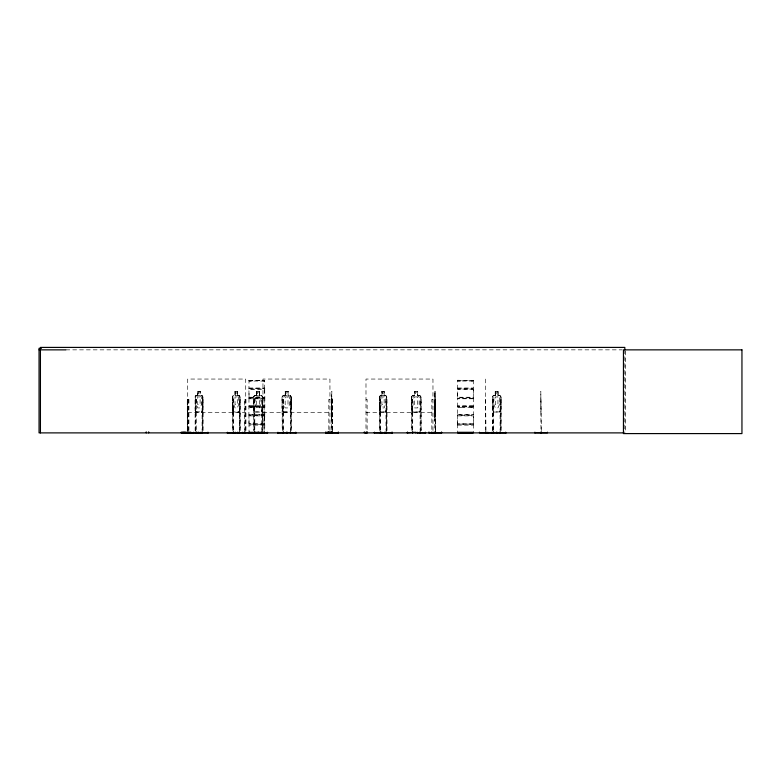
<?xml version="1.0" encoding="UTF-8"?>
<svg xmlns="http://www.w3.org/2000/svg" width="781" height="781" viewBox="0 0 781 781"><rect width="100%" height="100%" fill="white"/><g stroke="black" fill="none" stroke-linecap="round" stroke-linejoin="round"><path stroke-width="0.59" stroke-dasharray="3.9 2.93" d="M249.032 419.739L248.924 424.073L264.866 424.356L248.895 424.112M248.914 389.055L248.895 388.528L264.866 388.772L248.905 389.006L249.022 397.373L249.032 393.39M264.671 419.739L264.827 414.906L248.905 414.877L249.022 423.575L264.691 423.575L264.691 415.795M264.671 393.39L264.779 389.055M457.627 419.739L457.52 424.073L473.403 424.112L473.257 432.342M457.627 393.39L457.471 397.812L473.413 397.812L473.403 415.316M473.257 393.39L473.413 388.606M331.378 404.597L331.769 400.477M331.544 400.477L331.408 417.103L331.788 415.57M331.661 400.438L331.7 412.046M331.769 412.046L331.7 404.597L331.622 407.926M434.617 404.597L434.636 400.477L435.027 404.597M434.997 412.046L434.89 399.999L434.929 412.046M331.544 406.393L331.544 405.905L331.466 409.986L331.398 405.886L331.544 417.103M434.783 406.393L434.773 405.905L434.705 409.986M434.705 411.821C434.49 428.33 434.773 392.374 434.978 407.897M331.7 395.42L331.534 396.953L331.847 391.301L331.749 396.933L331.769 395.42M434.812 396.933C435.359 380.933 434.461 401.6 435.134 395.42M434.91 396.953L434.929 395.42M331.632 417.103L331.652 415.57M434.861 417.103L434.89 415.57M435.027 415.57L434.646 417.103L434.607 404.578M249.051 381.05L249.032 380.24L248.924 388.489M248.983 398.515L248.895 414.867M264.808 414.867L264.837 398.134M264.808 424.6L264.671 432.342M264.691 425.089L249.022 425.128L249.032 432.342M331.7 416.966L331.798 396.875M473.286 380.581L457.559 380.24L457.432 388.772L457.607 397.236L473.276 397.236L473.276 389.543L457.607 389.543M473.364 398.29L457.481 398.261L457.471 414.906L473.384 414.828M473.257 398.788L457.627 398.788M331.798 415.629L331.466 411.821L331.613 416.966M248.963 398.378L249.022 397.373M264.818 406.784L249.002 406.921M473.286 406.921L457.432 406.374L473.286 406.227M383.061 406.179L383.061 406.54M331.417 415.677L331.378 404.578M385.755 411.909L386.741 407.946L386.741 396.875L386.663 430.497M385.804 412.046L386.663 407.926L385.921 412.046L380.162 412.046M239.054 411.909L239.894 407.926L239.894 396.933L239.054 395.557M239.113 412.046L240.001 407.926L239.22 412.046L233.207 412.046L232.435 407.946L232.435 396.894L233.236 395.42L235.052 395.42M201.879 412.046L202.777 407.926L202.865 396.875L201.957 395.42L200.19 395.42L200.307 391.301L197.632 391.301L197.72 395.557L196.441 396.933L196.441 404.626L197.72 407.926L200.112 407.926L201.391 404.626L201.391 396.933L200.112 395.557L200.19 391.301M261.615 412.046L262.543 407.926L262.641 396.894L262.699 430.497M290.181 412.046L291.108 407.926L291.118 396.894L290.239 395.42L288.091 395.42M291.206 407.946L290.268 412.046L283.083 412.046L282.039 407.946L282.039 396.875L283.2 395.42M412.456 412.046L419.944 412.046L420.803 407.926L420.91 396.894L420.969 430.497M419.944 412.046L420.822 407.946M499.83 411.909L500.972 407.946L500.972 396.875L499.869 395.42M499.899 412.046L500.875 407.926M500.972 407.946L499.996 412.046L493.25 412.046M457.441 388.645L473.384 388.538L473.257 380.24L473.247 381.05M457.451 414.945L457.607 423.575L473.276 423.575L473.364 415.394L457.52 415.394M248.963 397.597L264.857 397.89L264.691 389.543L249.022 389.543M457.5 424.073L457.627 432.342M473.403 389.016L457.52 389.055M473.403 424.6L457.461 424.474M264.779 398.29L248.924 398.29M264.779 415.394L248.993 415.57M262.689 381.04L264.056 381.04M262.689 407.379L264.056 407.379M471.275 381.04L472.651 381.04M471.275 407.379L472.651 407.379M379.498 396.953L380.298 395.42M380.337 395.557L379.615 396.953L379.615 407.926L380.337 411.909M232.513 396.953L233.343 395.42M195.162 396.953L196.002 395.42M492.43 430.497L492.372 396.894L493.377 395.42M492.567 396.953L493.416 395.557L499.928 395.557M249.764 381.04L252.195 381.04M249.764 407.379L252.195 407.379M458.359 381.04L460.79 381.04M458.359 407.379L460.79 407.379M253.581 396.933L254.635 395.42M254.674 395.557L253.669 396.933L253.669 430.497M282.146 396.933L283.249 395.557M412.553 412.046L411.382 407.946L411.382 396.875L412.583 395.42M411.489 396.933L412.622 395.557L419.866 395.557M249.002 406.579L264.857 406.335L249.002 406.208L249.002 406.881M473.374 406.852L457.588 406.921M384.262 391.437L381.909 391.437L382.016 395.557L380.698 396.933L380.698 404.626L381.909 407.926L384.145 407.926L385.355 404.626L385.355 396.933L384.145 395.557L384.232 391.301M249.051 406.598L264.769 406.598M264.652 381.05L264.73 380.572M249.032 406.003L264.671 406.003L264.671 407.379L249.032 407.379L249.071 406.003L264.652 406.022M264.642 381.04L249.071 381.04M473.227 381.04L457.637 381.05M417.659 391.437L414.633 391.437L414.721 395.557L413.061 396.933L413.061 404.626L414.633 407.926L417.571 407.926L419.143 404.626L419.143 396.933L417.571 395.557L417.571 391.437M457.588 380.269L473.286 380.542M65.887 349.859L622.232 349.859M249.002 380.581L264.7 380.542M249.022 388.001L264.691 388.001L264.808 388.528M457.607 388.001L473.276 388.001M285.065 391.301L288.179 391.301L288.179 395.42M381.821 391.301L384.34 391.301L384.262 395.557M197.72 391.437L200.219 391.437M235.032 391.437L237.483 391.437M256.598 391.437L259.517 391.437M285.163 391.437L288.082 391.437M495.3 391.437L498.044 391.437M197.739 395.42L195.894 395.42L195.074 396.894L195.133 430.497M237.463 395.42L239.201 395.42M256.598 395.42L254.547 395.42L253.474 396.875L253.474 407.946L254.518 412.046L261.703 412.046L262.543 407.946M259.526 395.42L261.674 395.42L262.641 396.894M283.113 395.42L285.163 395.42M331.564 395.42L331.935 396.933M380.181 395.42L381.938 395.42M384.232 395.42L385.892 395.42M412.495 395.42L414.613 395.42M417.679 395.42L419.914 395.42M493.28 395.42L495.31 395.42M498.044 395.42L499.967 395.42M195.933 395.557L201.928 395.557M239.162 395.557L233.275 395.557L232.631 396.953L232.631 407.926L233.382 411.909L239.162 411.909M254.586 395.557L261.635 395.557M283.152 395.557L290.2 395.557M380.22 395.557L385.863 395.557M202.865 396.875L202.777 430.497M232.435 396.894L232.494 430.497M239.972 396.875L240.001 430.497M282.039 396.875L282.234 430.497M291.118 396.894L291.264 430.497M379.42 396.894L379.488 430.497M411.382 396.875L411.577 430.497M492.372 396.894L492.479 407.946L493.348 412.046M500.972 396.875L500.875 430.497M249.022 397.236L264.691 397.236M249.032 398.788L264.691 398.788M195.133 399.394L196.187 399.394L196.187 432.889M232.494 399.394L233.539 399.394L233.539 432.889M253.669 399.394L254.801 399.394L254.801 430.497M282.234 399.394L283.366 399.394L283.366 430.497M329.943 399.394L328.811 399.394L328.811 430.477M331.671 399.394L332.364 399.394L332.364 430.497M365.986 399.394L367.119 399.394L367.119 430.477M379.488 399.394L380.503 399.394L380.503 432.889M411.577 399.394L412.719 399.394L412.719 430.497M432.977 399.394L431.834 399.394L431.834 430.477M434.9 399.394L435.593 399.394L435.573 430.497M485.548 399.394L485.987 430.477M492.43 399.394L493.524 399.394L493.524 432.889M540.96 399.394L541.389 432.889M473.247 406.022L457.637 405.993L473.257 406.003L473.257 407.379L457.656 407.379M473.286 406.53L457.529 406.51M232.543 407.946L233.314 412.046M253.474 407.946L254.606 412.046M282.039 407.946L283.171 412.046M379.42 407.946L380.269 412.046M492.372 407.946L493.416 411.909L499.928 411.909M195.933 411.909L201.928 411.909M254.586 411.909L261.635 411.909M283.152 411.909L290.2 411.909M380.22 411.909L385.863 411.909M419.866 411.909L412.534 411.909L411.577 407.926M435.134 412.046L434.773 407.926M540.96 412.046L540.823 391.301L540.96 430.497M187.713 412.534L245.722 412.534M262.953 412.534L329.943 412.534M365.986 412.534L432.967 412.534M249.022 414.34L264.691 414.34M457.607 414.34L473.276 414.34M331.7 415.59L331.935 396.875L331.935 430.497M249.022 415.892L264.691 415.892M457.607 415.892L473.276 415.892L473.364 424.073M331.749 416.966L331.7 421.223M434.646 416.966L434.773 415.18M457.607 425.128L473.276 425.128M287.994 395.557L289.497 396.933L289.497 404.626L287.994 407.926L285.163 407.926L283.659 404.626L283.659 396.933L285.163 395.557L285.163 391.301M248.895 380.532L264.7 380.269L264.671 388.089M499.83 395.557L500.777 396.933M419.817 395.42L420.91 396.894M419.778 395.557L420.715 396.953M290.151 395.42L291.108 396.953M290.102 395.557L291.01 396.953L291.01 407.926M261.586 395.42L262.543 396.953L261.537 395.557M201.849 395.42L202.777 396.933M201.82 395.557L202.669 396.933L202.865 407.946L201.986 412.046L195.865 412.046L195.074 407.946L195.972 412.046M239.093 395.42L240.001 396.933M385.785 395.42L386.663 396.933M385.755 395.557L386.556 396.933M473.403 397.773L473.257 397.236M248.963 424.718L249.032 425.128M264.671 423.624L264.808 424.151M282.234 407.926L283.249 411.909M434.783 417.103L435.163 396.875L435.134 430.497M434.997 395.42L435.163 396.933M434.617 406.393L434.636 405.886L434.841 421.223M625.308 351.06L625.308 432.889M624.829 349.859L624.829 432.889M501.197 430.497L501.197 399.394L500.094 399.394L500.094 430.497M500.416 399.394L500.416 430.497M498.044 395.557L498.141 391.301L495.203 391.301L495.203 395.42M497.946 391.437L497.946 395.557L499.362 396.933L499.362 404.626L497.946 407.926L495.3 407.926L493.885 404.626L493.885 396.933L495.3 395.557L495.31 391.301M495.398 391.437L495.398 395.557M493.201 399.394L493.201 430.497M492.743 399.394L492.743 430.497M485.557 379.049L485.548 430.477M435.359 399.394L435.359 432.889M435.339 399.394L435.339 430.497M435.076 391.301L435.076 395.557M434.9 396.894L434.9 430.497M432.967 430.477L432.967 379.049L365.986 379.049L365.986 430.477M421.252 430.497L421.252 399.394L420.1 399.394L420.1 430.497M420.383 399.394L420.383 432.889M417.659 395.557L417.767 391.301L414.526 391.301L414.633 395.557M412.436 399.394L412.436 430.497M411.86 399.394L411.86 430.497M387.015 430.497L387.015 399.394L385.999 399.394L385.999 430.497M386.361 399.394L386.361 430.497M381.938 391.301L381.909 395.557M380.152 399.394L380.152 430.497M379.839 399.394L379.839 430.497M332.345 399.394L332.345 430.497M332.13 399.394L332.13 432.889M331.671 396.894L331.691 430.497M329.943 430.477L329.943 379.049L262.953 379.049L262.992 430.497M291.557 430.497L291.557 399.394L290.425 399.394L290.425 430.497M290.727 399.394L290.727 432.889M288.091 391.301L288.082 395.557M285.26 391.437L285.26 395.557M283.073 399.394L283.073 430.497M282.537 399.394L282.537 430.497M264.085 430.477L264.095 399.394L261.86 399.394L261.86 430.497M262.162 399.394L262.162 432.889M259.517 395.557L259.526 391.301L256.5 391.301L256.5 395.42M259.419 391.437L259.419 395.557L260.932 396.933L260.932 404.626L259.419 407.926L256.598 407.926L255.094 404.626L255.094 396.933L256.598 395.557L256.598 391.301M254.499 399.394L254.499 430.497M253.971 399.394L253.971 430.497M245.947 430.477L245.947 399.394L244.746 399.394L244.746 430.477M245.722 430.477L245.722 379.049L187.713 379.049L187.723 430.477L187.704 399.394M244.97 399.394L244.97 430.477M240.343 430.497L240.343 399.394L239.308 399.394L239.308 430.497M239.65 399.394L239.65 430.497M237.57 395.42L237.57 391.301L234.944 391.301L235.032 395.557L233.773 396.933L233.773 404.626L235.032 407.926L237.375 407.926L238.635 404.626L238.635 396.933L237.375 395.557L237.463 391.301M235.052 391.301L235.14 395.557M233.187 399.394L233.187 430.497M232.845 399.394L232.845 430.497M203.119 430.497L203.119 399.394L202.074 399.394L202.074 430.497M202.416 399.394L202.416 430.497M197.827 391.437L197.827 395.557M195.846 399.394L195.846 430.497M195.475 399.394L195.475 430.497M195.27 396.953L195.27 407.926M188.914 430.477L188.914 399.394L187.264 399.394L187.284 430.477M188.69 399.394L188.69 430.477M187.928 399.394L187.928 430.477M331.935 407.926L331.564 412.046L331.935 407.946M199.682 392.13L198.149 392.13L198.149 393.497L199.682 393.497L199.682 392.13M236.955 392.13L235.452 392.13L235.452 393.497L236.955 393.497L236.955 392.13M258.921 392.13L257.105 392.13L257.105 393.497L258.921 393.497L258.921 392.13M287.486 392.13L285.67 392.13L285.67 393.497L287.486 393.497L287.486 392.13M383.744 392.13L382.309 392.13L382.309 393.497L383.744 393.497L383.744 392.13M417.044 392.13L415.16 392.13L415.16 393.497L417.044 393.497L417.044 392.13M497.468 392.13L495.769 392.13L495.769 393.497L497.468 393.497L497.468 392.13M200.112 396.933L197.72 396.933L197.72 404.626L200.112 404.626L200.112 396.933M237.375 396.933L235.032 396.933L235.032 404.626L237.375 404.626L237.375 396.933M259.419 396.933L256.598 396.933L256.598 404.626L259.419 404.626L259.419 396.933M287.994 396.933L285.163 396.933L285.163 404.626L287.994 404.626L287.994 396.933M384.145 396.933L381.909 396.933L381.909 404.626L384.145 404.626L384.145 396.933M417.571 396.933L414.633 396.933L414.633 404.626L417.571 404.626L417.571 396.933M497.946 396.933L495.3 396.933L495.3 404.626L497.946 404.626L497.946 396.933"/><path stroke-width="1.17" d="M193.766 432.859L193.776 432.196M492.05 432.859L492.05 432.196M338.153 432.859L338.163 432.196M441.382 432.859L441.392 432.196M374.119 432.801L392.394 432.801M384.623 432.781L384.691 432.196M227.193 432.889L267.678 432.801M190.232 432.781L190.31 432.196M277.509 432.889L286.432 432.801M407.077 432.801L415.599 432.254L415.668 432.889M262.104 432.82L262.065 432.02M365.215 432.82L365.645 432.801M227.505 432.801L227.564 432.254L227.613 432.889M487.813 432.801L487.871 432.254L487.93 432.889M496.941 432.801L496.999 432.254L497.038 432.859M277.89 432.801L277.958 432.254L278.026 432.889M407.428 432.801L407.497 432.254M262.611 432.801L262.699 432.254L262.865 432.889M187.762 432.889L187.264 432.02M41.491 348.287L39.05 348.287L39.05 432.889L623.609 432.889M39.05 349.859L65.838 349.859M249.032 432.342L264.671 432.342M457.627 432.342L473.257 432.342M249.002 432.567L264.7 432.567M457.588 432.547L473.286 432.547M287.242 432.889L287.242 432.196L287.301 432.713L296.282 432.859M425.791 432.859L417.288 432.801M457.607 432.84L473.276 432.84M506.166 432.859L479.485 432.859L479.495 432.196M534.897 432.713L547.452 432.801L547.452 432.196M330.793 432.82L330.861 431.844M496.638 432.781L496.56 432.196M208.351 432.801L181.212 432.859L181.212 432.196M198.218 432.801L198.159 432.254M245.302 432.781L245.234 432.196M392.121 432.801L392.072 432.254M429.111 432.801L429.101 432.196M325.872 432.801L325.872 432.196M624.829 349.859L624.829 347.408L40.427 347.408L40.427 432.889M541.389 432.02L541.389 432.889M540.96 432.02L540.96 432.889M534.897 432.196L534.897 432.889M505.688 432.196L505.688 432.889M500.328 432.02L500.328 432.889M500.006 432.02L500.006 432.889M493.612 432.02L493.612 432.889M493.299 432.02L493.299 432.889M485.997 432.02L485.977 432.889M485.557 432.02L485.548 432.889M441.665 432.196L441.675 432.889L428.828 432.859L428.837 432.196M435.573 432.02L435.573 432.889M435.368 432.02L435.368 432.889M435.134 432.02L435.134 432.889M434.929 432.02L434.929 432.889M431.708 432.02L431.708 432.889M425.264 432.196L425.264 432.889M420.285 432.02L420.285 432.889M420.002 432.02L420.002 432.889M417.152 432.196L417.152 432.889M412.817 432.02L412.817 432.889M412.544 432.02L412.544 432.889M407.565 432.196L407.565 432.889M392.023 432.196L392.023 432.889M386.283 432.02L386.283 432.889M385.931 432.02L385.931 432.889M381.821 432.196L381.821 432.889M380.581 432.02L380.581 432.889M380.23 432.02L380.23 432.889M374.49 432.196L374.49 432.889M367.246 432.02L367.255 432.889M366.797 431.844L366.797 432.889M364.346 431.844L364.346 432.889M338.427 432.196L338.446 432.889L325.589 432.859L325.609 432.196M332.335 432.02L332.335 432.889M332.13 432.02L332.13 432.889M331.905 432.02L331.905 432.889M331.7 432.02L331.7 432.889M329.641 431.844L329.641 432.889M328.684 432.02L328.674 432.889M328.41 431.844L328.41 432.889M327.19 431.844L327.19 432.889M295.774 432.196L295.774 432.889M290.63 432.02L290.63 432.889M290.337 432.02L290.337 432.889M286.559 432.196L286.559 432.889M283.464 432.02L283.464 432.889M283.161 432.02L283.161 432.889M267.209 432.196L267.209 432.889M264.222 432.02L264.222 432.889M261.762 432.02L261.762 432.889M258.667 432.196L258.667 432.889M257.994 432.196L257.994 432.889M254.899 432.02L254.899 432.889M254.596 432.02L254.596 432.889M249.451 432.196L249.451 432.889M249.119 432.196L249.119 432.889M244.853 432.02L244.853 432.889M244.629 432.02L244.629 432.889M242.774 432.196L242.774 432.889M239.572 432.02L239.572 432.889M239.23 432.02L239.23 432.889M237.57 432.196L237.57 432.889M235.276 432.196L235.276 432.889M233.617 432.02L233.617 432.889M233.265 432.02L233.265 432.889M207.951 432.196L207.951 432.889M202.338 432.02L202.338 432.889M201.986 432.02L201.986 432.889M200.151 432.196L200.151 432.889M198.11 432.196L198.11 432.889M196.265 432.02L196.265 432.889M195.924 432.02L195.924 432.889M192.878 432.889L189.568 432.889M190.886 432.196L190.896 432.889M189.022 432.02L189.022 432.889M188.807 432.02L188.807 432.889M185.829 431.844L185.829 432.889M184.609 431.844L184.531 432.889M183.389 431.844L183.389 432.889M182.158 431.844L182.158 432.889M148.673 431.844L148.673 432.889M146.232 431.844L146.232 432.889M741.95 349.859L623.453 349.859L623.453 433.592L741.95 433.592L741.95 349.859M433.143 432.889L433.143 432.196L433.065 432.889M365.899 432.889L365.899 432.196L365.811 432.889M330.109 432.889L330.109 432.196L330.031 432.889M187.723 432.889L187.723 432.02L187.704 432.889"/></g></svg>
